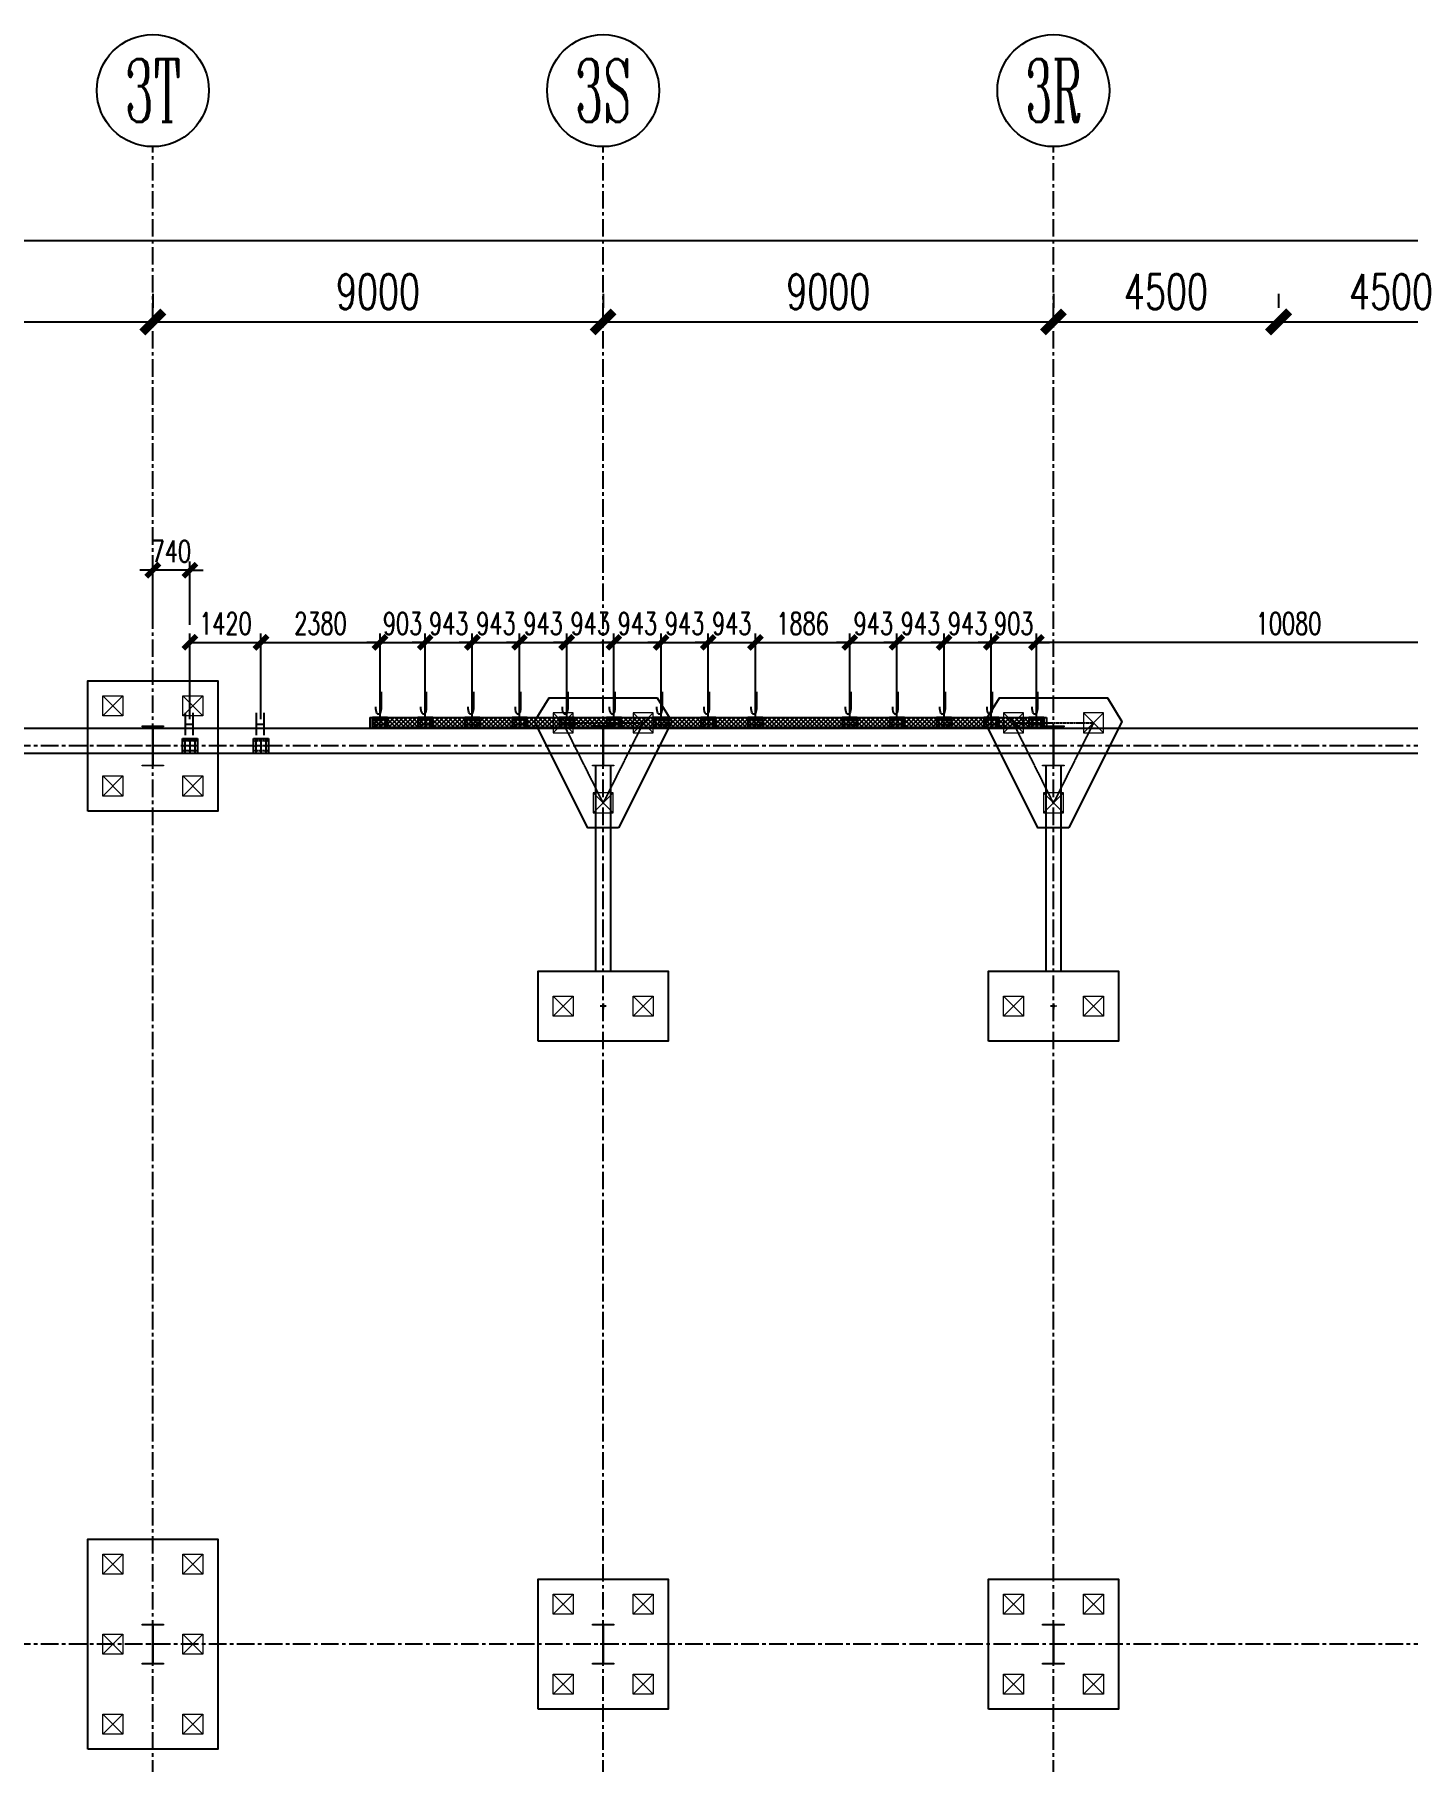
# Model space of a CAD drawing. Extents: x 782294 to 1727252, y -631030 to 17645.
# Drawn here: x 1027614 to 1055056, y -535813 to -501301 of the extents above; entities that cross this region are included whole.
import ezdxf
from ezdxf.enums import TextEntityAlignment as Align

# ---------------------------------------------------------------- set-up
doc = ezdxf.new("R2010")
doc.units = 0
doc.linetypes.add('CENTER', pattern=[2, 1.25, -0.25, 0.25, -0.25])
doc.layers.get('Defpoints').update_dxf_attribs({"color": 210})
for name, color, linetype in [('!ZN1-标注-173', 173, 'Continuous'), ('!ZN3-铝板幕墙-3', 3, 'Continuous'), ('2钢材断面', 2, 'Continuous'), ('30预埋件', 30, 'Continuous'), ('3符号', 3, 'Continuous'), ('40钢材投影', 40, 'Continuous'), ('A-AXIS-DP', 126, 'Continuous'), ('ALT_CEN-0-30', 1, 'CENTER'), ('DIM', 173, 'Continuous'), ('DOTE', 1, 'CENTER'), ('S-BKL', 4, 'Continuous'), ('S-DOTE1', 140, 'CENTER'), ('S-HATCH1-W', 252, 'Continuous'), ('结构轮廓线', 1, 'Continuous')]:
    doc.layers.add(name, color=color, linetype=linetype)
doc.layers.add('S-col', color=2, linetype='Continuous', lineweight=0)
doc.layers.add('S-zhuang', color=1, linetype='Continuous', lineweight=0)
doc.styles.add('_TCH_AXIS', font='COMPLEX', dxfattribs={"bigfont": 'GBCBIG'})
doc.styles.add('DHTEXT-1', font='romans.shx', dxfattribs={"width": 0.7, "bigfont": 'chinese.shx'})
doc.dimstyles.new('ZN175', dxfattribs={"dimscale": 175, "dimtxt": 2.5, "dimasz": 1.5, "dimexe": 1, "dimexo": 2, "dimgap": 0.9, "dimtad": 1, "dimdec": 0, "dimdsep": 46, "dimtxsty": 'DHTEXT-1', "dimblk": 'ARCHTICK', "dimcen": 2.5, "dimclrd": 173, "dimclre": 173, "dimclrt": 7, "dimazin": 2, "dimtfac": 1, "dimtdec": 0, "dimtix": 1, "dimtmove": 2, "dimatfit": 3, "dimfxl": 0, "dimtolj": 1, "dimtzin": 0, "dimarcsym": 0})
doc.dimstyles.new('ZN280', dxfattribs={"dimscale": 280, "dimtxt": 2.5, "dimasz": 1.5, "dimexe": 1, "dimexo": 2, "dimgap": 0.9, "dimtad": 1, "dimdec": 0, "dimdsep": 46, "dimtxsty": 'DHTEXT-1', "dimblk": 'ARCHTICK', "dimcen": 2.5, "dimclrd": 173, "dimclre": 173, "dimclrt": 7, "dimazin": 2, "dimtfac": 1, "dimtdec": 0, "dimtix": 1, "dimtmove": 2, "dimatfit": 3, "dimfxl": 0, "dimarcsym": 0})

# ---------------------------------------------------------------- blocks, each defined once
blk = doc.blocks.new('卓越-轴号')
blk.add_circle((0, 0), 4)
at = {"color": 0, "style": '_TCH_AXIS', "width": 1.041667, "flags": 8}
blk.add_attdef('A', text='', height=4.48, dxfattribs=at).set_placement((-2, -2.24), (2, -2.24), align=Align.FIT)
blk = doc.blocks.new('_ArchTick')
at = {"color": 0, "linetype": 'ByBlock', "const_width": 0.4}
blk.add_lwpolyline([(-0.5, -0.5), (0.5, 0.5)], dxfattribs=at)
blk = doc.blocks.new('*D1515')
at = {"layer": 'Defpoints', "color": 0, "ltscale": 2800, "transparency": 16777216}
for p in [(22000, 80275), (31000, 80275), (31000, 80275)]:
    blk.add_point(p, dxfattribs=at)
at = {"layer": 'DIM', "color": 173, "linetype": 'ByBlock', "lineweight": -2, "ltscale": 2800, "transparency": 16777216}
for p, q in [((22000, 80835), (22000, 80555)), ((31000, 80835), (31000, 80555)), ((22000, 80275), (31000, 80275))]:
    blk.add_line(p, q, dxfattribs=at)
at = {"layer": 'DIM', "color": 173, "lineweight": -2, "ltscale": 2800, "transparency": 16777216, "xscale": 420, "yscale": 420, "zscale": 420, "rotation": 180}
blk.add_blockref('_ArchTick', (22000, 80275), dxfattribs=at)
at = {"layer": 'DIM', "color": 173, "lineweight": -2, "ltscale": 2800, "transparency": 16777216, "xscale": 420, "yscale": 420, "zscale": 420}
blk.add_blockref('_ArchTick', (31000, 80275), dxfattribs=at)
at = {"layer": 'DIM', "color": 7, "ltscale": 2800, "transparency": 16777216, "insert": (26500, 80877), "char_height": 700, "attachment_point": 5, "style": 'DHTEXT-1'}
blk.add_mtext('9000', dxfattribs=at)
blk = doc.blocks.new('*D1516')
at = {"layer": 'Defpoints', "color": 0, "ltscale": 2800, "transparency": 16777216}
for p in [(31000, 80275), (40000, 80275), (40000, 80275)]:
    blk.add_point(p, dxfattribs=at)
at = {"layer": 'DIM', "color": 173, "linetype": 'ByBlock', "lineweight": -2, "ltscale": 2800, "transparency": 16777216}
for p, q in [((31000, 80835), (31000, 80555)), ((40000, 80835), (40000, 80555)), ((31000, 80275), (40000, 80275))]:
    blk.add_line(p, q, dxfattribs=at)
at = {"layer": 'DIM', "color": 173, "lineweight": -2, "ltscale": 2800, "transparency": 16777216, "xscale": 420, "yscale": 420, "zscale": 420, "rotation": 180}
blk.add_blockref('_ArchTick', (31000, 80275), dxfattribs=at)
at = {"layer": 'DIM', "color": 173, "lineweight": -2, "ltscale": 2800, "transparency": 16777216, "xscale": 420, "yscale": 420, "zscale": 420}
blk.add_blockref('_ArchTick', (40000, 80275), dxfattribs=at)
at = {"layer": 'DIM', "color": 7, "ltscale": 2800, "transparency": 16777216, "insert": (35500, 80877), "char_height": 700, "attachment_point": 5, "style": 'DHTEXT-1'}
blk.add_mtext('9000', dxfattribs=at)
blk = doc.blocks.new('*D1517')
at = {"layer": 'Defpoints', "color": 0, "ltscale": 2800, "transparency": 16777216}
for p in [(40000, 80275), (49000, 80275), (49000, 80275)]:
    blk.add_point(p, dxfattribs=at)
at = {"layer": 'DIM', "color": 173, "linetype": 'ByBlock', "lineweight": -2, "ltscale": 2800, "transparency": 16777216}
for p, q in [((40000, 80835), (40000, 80555)), ((49000, 80835), (49000, 80555)), ((40000, 80275), (49000, 80275))]:
    blk.add_line(p, q, dxfattribs=at)
at = {"layer": 'DIM', "color": 173, "lineweight": -2, "ltscale": 2800, "transparency": 16777216, "xscale": 420, "yscale": 420, "zscale": 420, "rotation": 180}
blk.add_blockref('_ArchTick', (40000, 80275), dxfattribs=at)
at = {"layer": 'DIM', "color": 173, "lineweight": -2, "ltscale": 2800, "transparency": 16777216, "xscale": 420, "yscale": 420, "zscale": 420}
blk.add_blockref('_ArchTick', (49000, 80275), dxfattribs=at)
at = {"layer": 'DIM', "color": 7, "ltscale": 2800, "transparency": 16777216, "insert": (44500, 80877), "char_height": 700, "attachment_point": 5, "style": 'DHTEXT-1'}
blk.add_mtext('9000', dxfattribs=at)
blk = doc.blocks.new('*D1518')
at = {"layer": 'Defpoints', "color": 0, "ltscale": 2800, "transparency": 16777216}
for p in [(49000, 80275), (53500, 80275), (53500, 80275)]:
    blk.add_point(p, dxfattribs=at)
at = {"layer": 'DIM', "color": 173, "linetype": 'ByBlock', "lineweight": -2, "ltscale": 2800, "transparency": 16777216}
for p, q in [((49000, 80835), (49000, 80555)), ((53500, 80835), (53500, 80555)), ((49000, 80275), (53500, 80275))]:
    blk.add_line(p, q, dxfattribs=at)
at = {"layer": 'DIM', "color": 173, "lineweight": -2, "ltscale": 2800, "transparency": 16777216, "xscale": 420, "yscale": 420, "zscale": 420, "rotation": 180}
blk.add_blockref('_ArchTick', (49000, 80275), dxfattribs=at)
at = {"layer": 'DIM', "color": 173, "lineweight": -2, "ltscale": 2800, "transparency": 16777216, "xscale": 420, "yscale": 420, "zscale": 420}
blk.add_blockref('_ArchTick', (53500, 80275), dxfattribs=at)
at = {"layer": 'DIM', "color": 7, "ltscale": 2800, "transparency": 16777216, "insert": (51250, 80877), "char_height": 700, "attachment_point": 5, "style": 'DHTEXT-1'}
blk.add_mtext('4500', dxfattribs=at)
blk = doc.blocks.new('*D1519')
at = {"layer": 'Defpoints', "color": 0, "ltscale": 2800, "transparency": 16777216}
for p in [(53500, 80275), (58000, 80275), (58000, 80275)]:
    blk.add_point(p, dxfattribs=at)
at = {"layer": 'DIM', "color": 173, "linetype": 'ByBlock', "lineweight": -2, "ltscale": 2800, "transparency": 16777216}
for p, q in [((53500, 80835), (53500, 80555)), ((58000, 80835), (58000, 80555)), ((53500, 80275), (58000, 80275))]:
    blk.add_line(p, q, dxfattribs=at)
at = {"layer": 'DIM', "color": 173, "lineweight": -2, "ltscale": 2800, "transparency": 16777216, "xscale": 420, "yscale": 420, "zscale": 420, "rotation": 180}
blk.add_blockref('_ArchTick', (53500, 80275), dxfattribs=at)
at = {"layer": 'DIM', "color": 173, "lineweight": -2, "ltscale": 2800, "transparency": 16777216, "xscale": 420, "yscale": 420, "zscale": 420}
blk.add_blockref('_ArchTick', (58000, 80275), dxfattribs=at)
at = {"layer": 'DIM', "color": 7, "ltscale": 2800, "transparency": 16777216, "insert": (55750, 80877), "char_height": 700, "attachment_point": 5, "style": 'DHTEXT-1'}
blk.add_mtext('4500', dxfattribs=at)
blk = doc.blocks.new('*D1544')
at = {"layer": 'Defpoints', "color": 0, "ltscale": 2800, "transparency": 16777216}
for p in [(184000, 81904), (0, 81455), (184000, 81455)]:
    blk.add_point(p, dxfattribs=at)
at = {"layer": 'DIM', "color": 173, "linetype": 'ByBlock', "lineweight": -2, "ltscale": 2800, "transparency": 16777216}
for p, q in [((0, 82015), (0, 82184)), ((184000, 82015), (184000, 82184)), ((0, 81904), (184000, 81904))]:
    blk.add_line(p, q, dxfattribs=at)
at = {"layer": 'DIM', "color": 173, "lineweight": -2, "ltscale": 2800, "transparency": 16777216, "xscale": 420, "yscale": 420, "zscale": 420, "rotation": 180}
blk.add_blockref('_ArchTick', (0, 81904), dxfattribs=at)
at = {"layer": 'DIM', "color": 173, "lineweight": -2, "ltscale": 2800, "transparency": 16777216, "xscale": 420, "yscale": 420, "zscale": 420}
blk.add_blockref('_ArchTick', (184000, 81904), dxfattribs=at)
at = {"layer": 'DIM', "color": 7, "ltscale": 2800, "transparency": 16777216, "insert": (92000, 82506), "char_height": 700, "attachment_point": 5, "style": 'DHTEXT-1'}
blk.add_mtext('184000', dxfattribs=at)
blk = doc.blocks.new('20250913105912')
at = {"layer": '结构轮廓线', "color": 1, "ltscale": 500}
for p, q in [((35340, 72370), (48860, 72370)), ((35340, 72370), (35340, 72150)), ((48860, 72370), (48860, 72150))]:
    blk.add_line(p, q, dxfattribs=at)
blk = doc.blocks.new('20250903183753')
at = {"layer": '2钢材断面'}
for p, q in [((150, 0), (-150, 0)), ((-150, 0), (-150, -300)), ((150, -300), (150, 0)), ((-150, -300), (150, -300))]:
    blk.add_line(p, q, dxfattribs=at)
at = {"layer": '40钢材投影'}
for centre, radius in [((-100, -50), 12), ((-100, -150), 12), ((-100, -250), 12), ((-100, -50), 6), ((-100, -150), 6), ((-100, -250), 6), ((0, -50), 12), ((0, -150), 12), ((0, -250), 12), ((0, -50), 6), ((0, -150), 6), ((0, -250), 6), ((100, -50), 12), ((100, -150), 12), ((100, -251), 12), ((100, -50), 6), ((100, -150), 6), ((100, -251), 6)]:
    blk.add_circle(centre, radius, dxfattribs=at)
at = {"layer": 'ALT_CEN-0-30', "ltscale": 20}
for p, q in [((-100, 0), (-100, -300)), ((0, 0), (0, -300)), ((100, 0), (100, -300)), ((-150, -50), (150, -50)), ((-150, -150), (150, -150)), ((-150, -250), (150, -250))]:
    blk.add_line(p, q, dxfattribs=at)
blk = doc.blocks.new('20250903183821')
at = {"ltscale": 50}
blk.add_blockref('20250903183753', (0, 0), dxfattribs=at)
at = {"layer": '30预埋件', "style": 'DHTEXT-1', "text_generation_flag": 6, "width": 0.55}
blk.add_attdef('B', (-105, 65), '', height=450, rotation=180, dxfattribs=at)
blk = doc.blocks.new('20250902145151')
at = {"layer": '2钢材断面'}
for p, q in [((150, 100), (-150, 100)), ((-150, 100), (-150, -100)), ((150, -100), (150, 100)), ((-150, -100), (150, -100))]:
    blk.add_line(p, q, dxfattribs=at)
at = {"layer": '40钢材投影'}
for centre, radius in [((-100, 50), 10), ((-100, 50), 5), ((0, 50), 10), ((0, 50), 5), ((100, 50), 10), ((100, 50), 5), ((-100, -50), 10), ((-100, -50), 5), ((0, -50), 10), ((0, -50), 5), ((100, -50), 10), ((100, -50), 5)]:
    blk.add_circle(centre, radius, dxfattribs=at)
at = {"layer": 'ALT_CEN-0-30', "ltscale": 20}
for p, q in [((-150, 50), (150, 50)), ((-100, 100), (-100, -100)), ((0, 100), (0, -100)), ((100, 100), (100, -100)), ((-150, -50), (150, -50))]:
    blk.add_line(p, q, dxfattribs=at)
blk = doc.blocks.new('20250912153858')
at = {"ltscale": 50}
blk.add_blockref('20250902145151', (0, 100), dxfattribs=at)
at = {"layer": '30预埋件', "style": 'DHTEXT-1', "text_generation_flag": 6, "width": 0.55}
blk.add_attdef('B', (105, -65), '', height=450, dxfattribs=at)
blk = doc.blocks.new('20250913102846')
at = {"ltscale": 500}
ref = blk.add_blockref('20250903183821', (31740, 71950), dxfattribs=dict(at, xscale=-1))
ref.add_attrib('B', 'H', (31845, 72465), dxfattribs={"layer": '30预埋件', "height": 450, "style": 'DHTEXT-1', "text_generation_flag": 6, "width": 0.55})
ref = blk.add_blockref('20250903183821', (33160, 71950), dxfattribs=dict(at, xscale=-1))
ref.add_attrib('B', 'H', (33265, 72465), dxfattribs={"layer": '30预埋件', "height": 450, "style": 'DHTEXT-1', "text_generation_flag": 6, "width": 0.55})
at = {"layer": '结构轮廓线', "ltscale": 500, "rotation": 180}
for p in [(35540, 72370), (36443, 72370), (37386, 72370), (38329, 72370), (39271, 72370), (40214, 72370), (41157, 72370), (42100, 72370), (43043, 72370), (44929, 72370), (45871, 72370), (46814, 72370), (47757, 72370), (48660, 72370)]:
    blk.add_blockref('20250912153858', p, dxfattribs=at).add_auto_attribs({'B': 'J'})
blk = doc.blocks.new('*D1310')
at = {"layer": 'Defpoints', "color": 0, "ltscale": 1750, "transparency": 16777216}
for p in [(1047639, -513448), (1046736, -515335), (1047639, -515335)]:
    blk.add_point(p, dxfattribs=at)
at = {"layer": 'DIM', "color": 173, "linetype": 'ByBlock', "lineweight": -2, "ltscale": 1750, "transparency": 16777216}
for p, q in [((1046736, -513448), (1046473, -513448)), ((1046736, -514985), (1046736, -513273)), ((1046736, -513448), (1047639, -513448)), ((1047639, -514985), (1047639, -513273)), ((1047639, -513448), (1047901, -513448))]:
    blk.add_line(p, q, dxfattribs=at)
at = {"layer": 'DIM', "color": 173, "lineweight": -2, "ltscale": 1750, "transparency": 16777216, "xscale": 262.5, "yscale": 262.5, "zscale": 262.5}
blk.add_blockref('_ArchTick', (1046736, -513448), dxfattribs=at)
at = {"layer": 'DIM', "color": 173, "lineweight": -2, "ltscale": 1750, "transparency": 16777216, "xscale": 262.5, "yscale": 262.5, "zscale": 262.5, "rotation": 180}
blk.add_blockref('_ArchTick', (1047639, -513448), dxfattribs=at)
at = {"layer": 'DIM', "color": 7, "ltscale": 1750, "transparency": 16777216, "insert": (1047187, -513072), "char_height": 437.5, "attachment_point": 5, "style": 'DHTEXT-1'}
blk.add_mtext('\\A1;903', dxfattribs=at)
blk = doc.blocks.new('*D1311')
at = {"layer": 'Defpoints', "color": 0, "ltscale": 1750, "transparency": 16777216}
for p in [(1046736, -513448), (1045793, -515335), (1046736, -515335)]:
    blk.add_point(p, dxfattribs=at)
at = {"layer": 'DIM', "color": 173, "linetype": 'ByBlock', "lineweight": -2, "ltscale": 1750, "transparency": 16777216}
for p, q in [((1045793, -513448), (1045530, -513448)), ((1045793, -514985), (1045793, -513273)), ((1045793, -513448), (1046736, -513448)), ((1046736, -514985), (1046736, -513273)), ((1046736, -513448), (1046998, -513448))]:
    blk.add_line(p, q, dxfattribs=at)
at = {"layer": 'DIM', "color": 173, "lineweight": -2, "ltscale": 1750, "transparency": 16777216, "xscale": 262.5, "yscale": 262.5, "zscale": 262.5}
blk.add_blockref('_ArchTick', (1045793, -513448), dxfattribs=at)
at = {"layer": 'DIM', "color": 173, "lineweight": -2, "ltscale": 1750, "transparency": 16777216, "xscale": 262.5, "yscale": 262.5, "zscale": 262.5, "rotation": 180}
blk.add_blockref('_ArchTick', (1046736, -513448), dxfattribs=at)
at = {"layer": 'DIM', "color": 7, "ltscale": 1750, "transparency": 16777216, "insert": (1046264, -513072), "char_height": 437.5, "attachment_point": 5, "style": 'DHTEXT-1'}
blk.add_mtext('\\A1;943', dxfattribs=at)
blk = doc.blocks.new('*D1312')
at = {"layer": 'Defpoints', "color": 0, "ltscale": 1750, "transparency": 16777216}
for p in [(1045793, -513448), (1044850, -515335), (1045793, -515335)]:
    blk.add_point(p, dxfattribs=at)
at = {"layer": 'DIM', "color": 173, "linetype": 'ByBlock', "lineweight": -2, "ltscale": 1750, "transparency": 16777216}
for p, q in [((1044850, -513448), (1044588, -513448)), ((1044850, -514985), (1044850, -513273)), ((1044850, -513448), (1045793, -513448)), ((1045793, -514985), (1045793, -513273)), ((1045793, -513448), (1046055, -513448))]:
    blk.add_line(p, q, dxfattribs=at)
at = {"layer": 'DIM', "color": 173, "lineweight": -2, "ltscale": 1750, "transparency": 16777216, "xscale": 262.5, "yscale": 262.5, "zscale": 262.5}
blk.add_blockref('_ArchTick', (1044850, -513448), dxfattribs=at)
at = {"layer": 'DIM', "color": 173, "lineweight": -2, "ltscale": 1750, "transparency": 16777216, "xscale": 262.5, "yscale": 262.5, "zscale": 262.5, "rotation": 180}
blk.add_blockref('_ArchTick', (1045793, -513448), dxfattribs=at)
at = {"layer": 'DIM', "color": 7, "ltscale": 1750, "transparency": 16777216, "insert": (1045322, -513072), "char_height": 437.5, "attachment_point": 5, "style": 'DHTEXT-1'}
blk.add_mtext('\\A1;943', dxfattribs=at)
blk = doc.blocks.new('*D1313')
at = {"layer": 'Defpoints', "color": 0, "ltscale": 1750, "transparency": 16777216}
for p in [(1044850, -513448), (1043907, -515335), (1044850, -515335)]:
    blk.add_point(p, dxfattribs=at)
at = {"layer": 'DIM', "color": 173, "linetype": 'ByBlock', "lineweight": -2, "ltscale": 1750, "transparency": 16777216}
for p, q in [((1043907, -513448), (1043645, -513448)), ((1043907, -514985), (1043907, -513273)), ((1043907, -513448), (1044850, -513448)), ((1044850, -514985), (1044850, -513273)), ((1044850, -513448), (1045113, -513448))]:
    blk.add_line(p, q, dxfattribs=at)
at = {"layer": 'DIM', "color": 173, "lineweight": -2, "ltscale": 1750, "transparency": 16777216, "xscale": 262.5, "yscale": 262.5, "zscale": 262.5}
blk.add_blockref('_ArchTick', (1043907, -513448), dxfattribs=at)
at = {"layer": 'DIM', "color": 173, "lineweight": -2, "ltscale": 1750, "transparency": 16777216, "xscale": 262.5, "yscale": 262.5, "zscale": 262.5, "rotation": 180}
blk.add_blockref('_ArchTick', (1044850, -513448), dxfattribs=at)
at = {"layer": 'DIM', "color": 7, "ltscale": 1750, "transparency": 16777216, "insert": (1044379, -513072), "char_height": 437.5, "attachment_point": 5, "style": 'DHTEXT-1'}
blk.add_mtext('\\A1;943', dxfattribs=at)
blk = doc.blocks.new('*D1314')
at = {"layer": 'Defpoints', "color": 0, "ltscale": 1750, "transparency": 16777216}
for p in [(1043907, -513448), (1042022, -515335), (1043907, -515335)]:
    blk.add_point(p, dxfattribs=at)
at = {"layer": 'DIM', "color": 173, "linetype": 'ByBlock', "lineweight": -2, "ltscale": 1750, "transparency": 16777216}
for p, q in [((1042022, -514985), (1042022, -513273)), ((1042022, -513448), (1043907, -513448)), ((1043907, -514985), (1043907, -513273))]:
    blk.add_line(p, q, dxfattribs=at)
at = {"layer": 'DIM', "color": 173, "lineweight": -2, "ltscale": 1750, "transparency": 16777216, "xscale": 262.5, "yscale": 262.5, "zscale": 262.5, "rotation": 180}
blk.add_blockref('_ArchTick', (1042022, -513448), dxfattribs=at)
at = {"layer": 'DIM', "color": 173, "lineweight": -2, "ltscale": 1750, "transparency": 16777216, "xscale": 262.5, "yscale": 262.5, "zscale": 262.5}
blk.add_blockref('_ArchTick', (1043907, -513448), dxfattribs=at)
at = {"layer": 'DIM', "color": 7, "ltscale": 1750, "transparency": 16777216, "insert": (1042964, -513072), "char_height": 437.5, "attachment_point": 5, "style": 'DHTEXT-1'}
blk.add_mtext('\\A1;1886', dxfattribs=at)
blk = doc.blocks.new('*D1315')
at = {"layer": 'Defpoints', "color": 0, "ltscale": 1750, "transparency": 16777216}
for p in [(1042022, -513448), (1041079, -515335), (1042022, -515335)]:
    blk.add_point(p, dxfattribs=at)
at = {"layer": 'DIM', "color": 173, "linetype": 'ByBlock', "lineweight": -2, "ltscale": 1750, "transparency": 16777216}
for p, q in [((1041079, -513448), (1040816, -513448)), ((1041079, -514985), (1041079, -513273)), ((1041079, -513448), (1042022, -513448)), ((1042022, -514985), (1042022, -513273)), ((1042022, -513448), (1042284, -513448))]:
    blk.add_line(p, q, dxfattribs=at)
at = {"layer": 'DIM', "color": 173, "lineweight": -2, "ltscale": 1750, "transparency": 16777216, "xscale": 262.5, "yscale": 262.5, "zscale": 262.5}
blk.add_blockref('_ArchTick', (1041079, -513448), dxfattribs=at)
at = {"layer": 'DIM', "color": 173, "lineweight": -2, "ltscale": 1750, "transparency": 16777216, "xscale": 262.5, "yscale": 262.5, "zscale": 262.5, "rotation": 180}
blk.add_blockref('_ArchTick', (1042022, -513448), dxfattribs=at)
at = {"layer": 'DIM', "color": 7, "ltscale": 1750, "transparency": 16777216, "insert": (1041550, -513072), "char_height": 437.5, "attachment_point": 5, "style": 'DHTEXT-1'}
blk.add_mtext('\\A1;943', dxfattribs=at)
blk = doc.blocks.new('*D1316')
at = {"layer": 'Defpoints', "color": 0, "ltscale": 1750, "transparency": 16777216}
for p in [(1041079, -513448), (1040136, -515335), (1041079, -515335)]:
    blk.add_point(p, dxfattribs=at)
at = {"layer": 'DIM', "color": 173, "linetype": 'ByBlock', "lineweight": -2, "ltscale": 1750, "transparency": 16777216}
for p, q in [((1040136, -513448), (1039873, -513448)), ((1040136, -514985), (1040136, -513273)), ((1040136, -513448), (1041079, -513448)), ((1041079, -514985), (1041079, -513273)), ((1041079, -513448), (1041341, -513448))]:
    blk.add_line(p, q, dxfattribs=at)
at = {"layer": 'DIM', "color": 173, "lineweight": -2, "ltscale": 1750, "transparency": 16777216, "xscale": 262.5, "yscale": 262.5, "zscale": 262.5}
blk.add_blockref('_ArchTick', (1040136, -513448), dxfattribs=at)
at = {"layer": 'DIM', "color": 173, "lineweight": -2, "ltscale": 1750, "transparency": 16777216, "xscale": 262.5, "yscale": 262.5, "zscale": 262.5, "rotation": 180}
blk.add_blockref('_ArchTick', (1041079, -513448), dxfattribs=at)
at = {"layer": 'DIM', "color": 7, "ltscale": 1750, "transparency": 16777216, "insert": (1040607, -513072), "char_height": 437.5, "attachment_point": 5, "style": 'DHTEXT-1'}
blk.add_mtext('\\A1;943', dxfattribs=at)
blk = doc.blocks.new('*D1317')
at = {"layer": 'Defpoints', "color": 0, "ltscale": 1750, "transparency": 16777216}
for p in [(1040136, -513448), (1039193, -515335), (1040136, -515335)]:
    blk.add_point(p, dxfattribs=at)
at = {"layer": 'DIM', "color": 173, "linetype": 'ByBlock', "lineweight": -2, "ltscale": 1750, "transparency": 16777216}
for p, q in [((1039193, -513448), (1038930, -513448)), ((1039193, -514985), (1039193, -513273)), ((1039193, -513448), (1040136, -513448)), ((1040136, -514985), (1040136, -513273)), ((1040136, -513448), (1040398, -513448))]:
    blk.add_line(p, q, dxfattribs=at)
at = {"layer": 'DIM', "color": 173, "lineweight": -2, "ltscale": 1750, "transparency": 16777216, "xscale": 262.5, "yscale": 262.5, "zscale": 262.5}
blk.add_blockref('_ArchTick', (1039193, -513448), dxfattribs=at)
at = {"layer": 'DIM', "color": 173, "lineweight": -2, "ltscale": 1750, "transparency": 16777216, "xscale": 262.5, "yscale": 262.5, "zscale": 262.5, "rotation": 180}
blk.add_blockref('_ArchTick', (1040136, -513448), dxfattribs=at)
at = {"layer": 'DIM', "color": 7, "ltscale": 1750, "transparency": 16777216, "insert": (1039664, -513072), "char_height": 437.5, "attachment_point": 5, "style": 'DHTEXT-1'}
blk.add_mtext('\\A1;943', dxfattribs=at)
blk = doc.blocks.new('*D1318')
at = {"layer": 'Defpoints', "color": 0, "ltscale": 1750, "transparency": 16777216}
for p in [(1039193, -513448), (1038250, -515335), (1039193, -515335)]:
    blk.add_point(p, dxfattribs=at)
at = {"layer": 'DIM', "color": 173, "linetype": 'ByBlock', "lineweight": -2, "ltscale": 1750, "transparency": 16777216}
for p, q in [((1038250, -513448), (1037988, -513448)), ((1038250, -514985), (1038250, -513273)), ((1038250, -513448), (1039193, -513448)), ((1039193, -514985), (1039193, -513273)), ((1039193, -513448), (1039455, -513448))]:
    blk.add_line(p, q, dxfattribs=at)
at = {"layer": 'DIM', "color": 173, "lineweight": -2, "ltscale": 1750, "transparency": 16777216, "xscale": 262.5, "yscale": 262.5, "zscale": 262.5}
blk.add_blockref('_ArchTick', (1038250, -513448), dxfattribs=at)
at = {"layer": 'DIM', "color": 173, "lineweight": -2, "ltscale": 1750, "transparency": 16777216, "xscale": 262.5, "yscale": 262.5, "zscale": 262.5, "rotation": 180}
blk.add_blockref('_ArchTick', (1039193, -513448), dxfattribs=at)
at = {"layer": 'DIM', "color": 7, "ltscale": 1750, "transparency": 16777216, "insert": (1038722, -513072), "char_height": 437.5, "attachment_point": 5, "style": 'DHTEXT-1'}
blk.add_mtext('\\A1;943', dxfattribs=at)
blk = doc.blocks.new('*D1319')
at = {"layer": 'Defpoints', "color": 0, "ltscale": 1750, "transparency": 16777216}
for p in [(1038250, -513448), (1037307, -515335), (1038250, -515335)]:
    blk.add_point(p, dxfattribs=at)
at = {"layer": 'DIM', "color": 173, "linetype": 'ByBlock', "lineweight": -2, "ltscale": 1750, "transparency": 16777216}
for p, q in [((1037307, -513448), (1037045, -513448)), ((1037307, -514985), (1037307, -513273)), ((1037307, -513448), (1038250, -513448)), ((1038250, -514985), (1038250, -513273)), ((1038250, -513448), (1038513, -513448))]:
    blk.add_line(p, q, dxfattribs=at)
at = {"layer": 'DIM', "color": 173, "lineweight": -2, "ltscale": 1750, "transparency": 16777216, "xscale": 262.5, "yscale": 262.5, "zscale": 262.5}
blk.add_blockref('_ArchTick', (1037307, -513448), dxfattribs=at)
at = {"layer": 'DIM', "color": 173, "lineweight": -2, "ltscale": 1750, "transparency": 16777216, "xscale": 262.5, "yscale": 262.5, "zscale": 262.5, "rotation": 180}
blk.add_blockref('_ArchTick', (1038250, -513448), dxfattribs=at)
at = {"layer": 'DIM', "color": 7, "ltscale": 1750, "transparency": 16777216, "insert": (1037779, -513072), "char_height": 437.5, "attachment_point": 5, "style": 'DHTEXT-1'}
blk.add_mtext('\\A1;943', dxfattribs=at)
blk = doc.blocks.new('*D1320')
at = {"layer": 'Defpoints', "color": 0, "ltscale": 1750, "transparency": 16777216}
for p in [(1037307, -513448), (1036364, -515335), (1037307, -515335)]:
    blk.add_point(p, dxfattribs=at)
at = {"layer": 'DIM', "color": 173, "linetype": 'ByBlock', "lineweight": -2, "ltscale": 1750, "transparency": 16777216}
for p, q in [((1036364, -513448), (1036102, -513448)), ((1036364, -514985), (1036364, -513273)), ((1036364, -513448), (1037307, -513448)), ((1037307, -514985), (1037307, -513273)), ((1037307, -513448), (1037570, -513448))]:
    blk.add_line(p, q, dxfattribs=at)
at = {"layer": 'DIM', "color": 173, "lineweight": -2, "ltscale": 1750, "transparency": 16777216, "xscale": 262.5, "yscale": 262.5, "zscale": 262.5}
blk.add_blockref('_ArchTick', (1036364, -513448), dxfattribs=at)
at = {"layer": 'DIM', "color": 173, "lineweight": -2, "ltscale": 1750, "transparency": 16777216, "xscale": 262.5, "yscale": 262.5, "zscale": 262.5, "rotation": 180}
blk.add_blockref('_ArchTick', (1037307, -513448), dxfattribs=at)
at = {"layer": 'DIM', "color": 7, "ltscale": 1750, "transparency": 16777216, "insert": (1036836, -513072), "char_height": 437.5, "attachment_point": 5, "style": 'DHTEXT-1'}
blk.add_mtext('\\A1;943', dxfattribs=at)
blk = doc.blocks.new('*D1321')
at = {"layer": 'Defpoints', "color": 0, "ltscale": 1750, "transparency": 16777216}
for p in [(1036364, -513448), (1035422, -515335), (1036364, -515335)]:
    blk.add_point(p, dxfattribs=at)
at = {"layer": 'DIM', "color": 173, "linetype": 'ByBlock', "lineweight": -2, "ltscale": 1750, "transparency": 16777216}
for p, q in [((1035422, -513448), (1035159, -513448)), ((1035422, -514985), (1035422, -513273)), ((1035422, -513448), (1036364, -513448)), ((1036364, -514985), (1036364, -513273)), ((1036364, -513448), (1036627, -513448))]:
    blk.add_line(p, q, dxfattribs=at)
at = {"layer": 'DIM', "color": 173, "lineweight": -2, "ltscale": 1750, "transparency": 16777216, "xscale": 262.5, "yscale": 262.5, "zscale": 262.5}
blk.add_blockref('_ArchTick', (1035422, -513448), dxfattribs=at)
at = {"layer": 'DIM', "color": 173, "lineweight": -2, "ltscale": 1750, "transparency": 16777216, "xscale": 262.5, "yscale": 262.5, "zscale": 262.5, "rotation": 180}
blk.add_blockref('_ArchTick', (1036364, -513448), dxfattribs=at)
at = {"layer": 'DIM', "color": 7, "ltscale": 1750, "transparency": 16777216, "insert": (1035893, -513072), "char_height": 437.5, "attachment_point": 5, "style": 'DHTEXT-1'}
blk.add_mtext('\\A1;943', dxfattribs=at)
blk = doc.blocks.new('*D1322')
at = {"layer": 'Defpoints', "color": 0, "ltscale": 1750, "transparency": 16777216}
for p in [(1035422, -513448), (1034519, -515335), (1035422, -515335)]:
    blk.add_point(p, dxfattribs=at)
at = {"layer": 'DIM', "color": 173, "linetype": 'ByBlock', "lineweight": -2, "ltscale": 1750, "transparency": 16777216}
for p, q in [((1034519, -513448), (1034256, -513448)), ((1034519, -514985), (1034519, -513273)), ((1034519, -513448), (1035422, -513448)), ((1035422, -514985), (1035422, -513273)), ((1035422, -513448), (1035684, -513448))]:
    blk.add_line(p, q, dxfattribs=at)
at = {"layer": 'DIM', "color": 173, "lineweight": -2, "ltscale": 1750, "transparency": 16777216, "xscale": 262.5, "yscale": 262.5, "zscale": 262.5}
blk.add_blockref('_ArchTick', (1034519, -513448), dxfattribs=at)
at = {"layer": 'DIM', "color": 173, "lineweight": -2, "ltscale": 1750, "transparency": 16777216, "xscale": 262.5, "yscale": 262.5, "zscale": 262.5, "rotation": 180}
blk.add_blockref('_ArchTick', (1035422, -513448), dxfattribs=at)
at = {"layer": 'DIM', "color": 7, "ltscale": 1750, "transparency": 16777216, "insert": (1034970, -513072), "char_height": 437.5, "attachment_point": 5, "style": 'DHTEXT-1'}
blk.add_mtext('\\A1;903', dxfattribs=at)
blk = doc.blocks.new('*D1323')
at = {"layer": 'Defpoints', "color": 0, "ltscale": 1750, "transparency": 16777216}
for p in [(1034519, -513448), (1032139, -515335), (1034519, -515335)]:
    blk.add_point(p, dxfattribs=at)
at = {"layer": 'DIM', "color": 173, "linetype": 'ByBlock', "lineweight": -2, "ltscale": 1750, "transparency": 16777216}
for p, q in [((1032139, -514985), (1032139, -513273)), ((1032139, -513448), (1034519, -513448)), ((1034519, -514985), (1034519, -513273))]:
    blk.add_line(p, q, dxfattribs=at)
at = {"layer": 'DIM', "color": 173, "lineweight": -2, "ltscale": 1750, "transparency": 16777216, "xscale": 262.5, "yscale": 262.5, "zscale": 262.5, "rotation": 180}
blk.add_blockref('_ArchTick', (1032139, -513448), dxfattribs=at)
at = {"layer": 'DIM', "color": 173, "lineweight": -2, "ltscale": 1750, "transparency": 16777216, "xscale": 262.5, "yscale": 262.5, "zscale": 262.5}
blk.add_blockref('_ArchTick', (1034519, -513448), dxfattribs=at)
at = {"layer": 'DIM', "color": 7, "ltscale": 1750, "transparency": 16777216, "insert": (1033329, -513072), "char_height": 437.5, "attachment_point": 5, "style": 'DHTEXT-1'}
blk.add_mtext('\\A1;2380', dxfattribs=at)
blk = doc.blocks.new('*D1324')
at = {"layer": 'Defpoints', "color": 0, "ltscale": 1750, "transparency": 16777216}
for p in [(1032139, -513448), (1030719, -515335), (1032139, -515335)]:
    blk.add_point(p, dxfattribs=at)
at = {"layer": 'DIM', "color": 173, "linetype": 'ByBlock', "lineweight": -2, "ltscale": 1750, "transparency": 16777216}
for p, q in [((1030719, -514985), (1030719, -513273)), ((1030719, -513448), (1032139, -513448)), ((1032139, -514985), (1032139, -513273))]:
    blk.add_line(p, q, dxfattribs=at)
at = {"layer": 'DIM', "color": 173, "lineweight": -2, "ltscale": 1750, "transparency": 16777216, "xscale": 262.5, "yscale": 262.5, "zscale": 262.5, "rotation": 180}
blk.add_blockref('_ArchTick', (1030719, -513448), dxfattribs=at)
at = {"layer": 'DIM', "color": 173, "lineweight": -2, "ltscale": 1750, "transparency": 16777216, "xscale": 262.5, "yscale": 262.5, "zscale": 262.5}
blk.add_blockref('_ArchTick', (1032139, -513448), dxfattribs=at)
at = {"layer": 'DIM', "color": 7, "ltscale": 1750, "transparency": 16777216, "insert": (1031429, -513072), "char_height": 437.5, "attachment_point": 5, "style": 'DHTEXT-1'}
blk.add_mtext('\\A1;1420', dxfattribs=at)
blk = doc.blocks.new('*D1637')
at = {"layer": 'Defpoints', "color": 0, "ltscale": 1750, "transparency": 16777216}
for p in [(1047639, -513448), (1047639, -515048), (1057719, -515048)]:
    blk.add_point(p, dxfattribs=at)
at = {"layer": 'DIM', "color": 173, "linetype": 'ByBlock', "lineweight": -2, "ltscale": 1750, "transparency": 16777216}
for p, q in [((1047639, -514698), (1047639, -513273)), ((1057719, -513448), (1047639, -513448)), ((1057719, -514698), (1057719, -513273))]:
    blk.add_line(p, q, dxfattribs=at)
at = {"layer": 'DIM', "color": 173, "lineweight": -2, "ltscale": 1750, "transparency": 16777216, "xscale": 262.5, "yscale": 262.5, "zscale": 262.5, "rotation": 180}
blk.add_blockref('_ArchTick', (1047639, -513448), dxfattribs=at)
at = {"layer": 'DIM', "color": 173, "lineweight": -2, "ltscale": 1750, "transparency": 16777216, "xscale": 262.5, "yscale": 262.5, "zscale": 262.5}
blk.add_blockref('_ArchTick', (1057719, -513448), dxfattribs=at)
at = {"layer": 'DIM', "color": 7, "ltscale": 1750, "transparency": 16777216, "insert": (1052679, -513072), "char_height": 437.5, "attachment_point": 5, "style": 'DHTEXT-1'}
blk.add_mtext('\\A1;10080', dxfattribs=at)
blk = doc.blocks.new('*D1641')
at = {"layer": '!ZN1-标注-173', "color": 173, "linetype": 'ByBlock', "lineweight": -2, "ltscale": 1750, "transparency": 16777216}
for p, q in [((1029979, -512005), (1029716, -512005)), ((1029979, -513098), (1029979, -511830)), ((1030719, -512005), (1029979, -512005)), ((1030719, -513098), (1030719, -511830)), ((1030719, -512005), (1030981, -512005))]:
    blk.add_line(p, q, dxfattribs=at)
at = {"layer": 'Defpoints', "color": 0, "ltscale": 1750, "transparency": 16777216}
for p in [(1029979, -512005), (1029979, -513448), (1030719, -513448)]:
    blk.add_point(p, dxfattribs=at)
at = {"layer": '!ZN1-标注-173', "color": 173, "lineweight": -2, "ltscale": 1750, "transparency": 16777216, "xscale": 262.5, "yscale": 262.5, "zscale": 262.5}
blk.add_blockref('_ArchTick', (1029979, -512005), dxfattribs=at)
at = {"layer": '!ZN1-标注-173', "color": 173, "lineweight": -2, "ltscale": 1750, "transparency": 16777216, "xscale": 262.5, "yscale": 262.5, "zscale": 262.5, "rotation": 180}
blk.add_blockref('_ArchTick', (1030719, -512005), dxfattribs=at)
at = {"layer": '!ZN1-标注-173', "color": 7, "ltscale": 1750, "transparency": 16777216, "insert": (1030349, -511629), "char_height": 437.5, "attachment_point": 5, "style": 'DHTEXT-1'}
blk.add_mtext('\\A1;740', dxfattribs=at)
blk = doc.blocks.new('S-ZHUANG-400')
at = {"layer": 'S-zhuang'}
for p, q in [((200, -200), (-200, 200)), ((-200, -200), (200, 200))]:
    blk.add_line(p, q, dxfattribs=at)
blk.add_lwpolyline([(-200, 200), (200, 200), (200, -200), (-200, -200)], close=True, dxfattribs=at)
blk = doc.blocks.new('CT4')
at = {"layer": 'S-DOTE1', "ltscale": 0.25}
for p, q in [((-99971, -169242), (-100091, -169242)), ((-100031, -169182), (-100031, -169302))]:
    blk.add_line(p, q, dxfattribs=at)
at = {"layer": 'S-HATCH1-W'}
blk.add_lwpolyline([(-101331, -170542), (-101331, -167942), (-98731, -167942), (-98731, -170542)], close=True, dxfattribs=at)
at = {"layer": 'S-zhuang', "rotation": 90}
for p in [(-100831, -168442), (-99231, -168442), (-100831, -170042), (-99231, -170042)]:
    blk.add_blockref('S-ZHUANG-400', p, dxfattribs=at)
blk = doc.blocks.new('CT3')
at = {"layer": 'S-DOTE1', "ltscale": 0.25}
for p, q in [((-101698, -257554), (-101818, -257554)), ((-101758, -257494), (-101758, -257614))]:
    blk.add_line(p, q, dxfattribs=at)
at = {"layer": 'S-DOTE1', "linetype": 'CENTER', "ltscale": 0.25}
blk.add_lwpolyline([(-100958, -258016), (-101758, -256416), (-102558, -258016)], close=True, dxfattribs=at)
at = {"layer": 'S-HATCH1-W'}
blk.add_lwpolyline([(-101449, -255916), (-102067, -255916), (-103130, -258042), (-102837, -258516), (-100680, -258516), (-100387, -258042)], close=True, dxfattribs=at)
at = {"layer": 'S-zhuang', "rotation": 90}
for p in [(-101758, -256416), (-102558, -258016), (-100958, -258016)]:
    blk.add_blockref('S-ZHUANG-400', p, dxfattribs=at)
blk = doc.blocks.new('CT6')
at = {"layer": 'S-DOTE1', "ltscale": 0.25}
for p, q in [((-233268, -322505), (-233388, -322505)), ((-233328, -322445), (-233328, -322565))]:
    blk.add_line(p, q, dxfattribs=at)
at = {"layer": 'S-HATCH1-W'}
blk.add_lwpolyline([(-234628, -324605), (-234628, -320405), (-232028, -320405), (-232028, -324605)], close=True, dxfattribs=at)
at = {"layer": 'S-zhuang', "rotation": 90.00000000000001}
for p in [(-234128, -320905), (-232528, -320905), (-234128, -322505), (-232528, -322505), (-234128, -324105), (-232528, -324105)]:
    blk.add_blockref('S-ZHUANG-400', p, dxfattribs=at)
blk = doc.blocks.new('CT2')
at = {"layer": 'S-DOTE1', "ltscale": 0.25}
for p, q in [((-193565, -187166), (-193685, -187166)), ((-193625, -187226), (-193625, -187106))]:
    blk.add_line(p, q, dxfattribs=at)
at = {"layer": 'S-HATCH1-W'}
blk.add_lwpolyline([(-194325, -185866), (-192925, -185866), (-192925, -188466), (-194325, -188466)], close=True, dxfattribs=at)
at = {"layer": 'S-zhuang'}
for p in [(-193625, -186366), (-193625, -187966)]:
    blk.add_blockref('S-ZHUANG-400', p, dxfattribs=at)
blk = doc.blocks.new('A$C46867589')
at = {"layer": 'S-HATCH1-W'}
h = blk.add_hatch(dxfattribs=at)
h.set_pattern_fill('ANSI37', color=256, scale=20)
h.set_pattern_definition([(45, (267758.46, 255248.18), (-44.90128, 44.90128), []), (135, (267758.46, 255248.18), (-44.90128, -44.90128), [])])
h.paths.add_polyline_path([(35390, 72370), (48810, 72370), (48810, 72170), (35390, 72170)])
at = {"layer": 'S-BKL'}
for p, q in [((164700, 72150), (16746, 72150)), ((164730, 71651), (17162, 71651)), ((39850, 71400), (39850, 67300)), ((40150, 71400), (40150, 67300)), ((48850, 71400), (48850, 67300)), ((49150, 71400), (49150, 67300))]:
    blk.add_line(p, q, dxfattribs=at)
at = {"layer": 'S-col'}
for points in [[(30785, 72200), (31215, 72200), (31215, 72182), (31006, 72182), (31006, 71418), (31215, 71418), (31215, 71400), (30785, 71400), (30785, 71418), (30994, 71418), (30994, 72182), (30785, 72182)], [(39785, 72200), (40215, 72200), (40215, 72182), (40006, 72182), (40006, 71418), (40215, 71418), (40215, 71400), (39785, 71400), (39785, 71418), (39994, 71418), (39994, 72182), (39785, 72182)], [(48785, 72200), (49215, 72200), (49215, 72182), (49006, 72182), (49006, 71418), (49215, 71418), (49215, 71400), (48785, 71400), (48785, 71418), (48994, 71418), (48994, 72182), (48785, 72182)], [(30785, 54250), (31215, 54250), (31215, 54232), (31006, 54232), (31006, 53468), (31215, 53468), (31215, 53450), (30785, 53450), (30785, 53468), (30994, 53468), (30994, 54232), (30785, 54232)], [(39785, 54250), (40215, 54250), (40215, 54232), (40006, 54232), (40006, 53468), (40215, 53468), (40215, 53450), (39785, 53450), (39785, 53468), (39994, 53468), (39994, 54232), (39785, 54232)], [(48785, 54250), (49215, 54250), (49215, 54232), (49006, 54232), (49006, 53468), (49215, 53468), (49215, 53450), (48785, 53450), (48785, 53468), (48994, 53468), (48994, 54232), (48785, 54232)]]:
    blk.add_lwpolyline(points, close=True, dxfattribs=at)
at = {"layer": 'S-HATCH1-W'}
blk.add_lwpolyline([(35390, 72370), (48810, 72370), (48810, 72170), (35390, 72170)], close=True, dxfattribs=at)
at = {"layer": 'S-zhuang'}
for name, p in [('CT4', (131031, 241042)), ('CT6', (264328, 376355)), ('CT4', (140031, 223092)), ('CT4', (149031, 223092))]:
    blk.add_blockref(name, p, dxfattribs=at)
at = {"layer": 'S-zhuang', "xscale": -1, "rotation": 180}
for p in [(141758, -185754), (150758, -185754)]:
    blk.add_blockref('CT3', p, dxfattribs=at)
at = {"layer": 'S-zhuang', "rotation": 90}
for p in [(-147166, 260225), (-138166, 260225)]:
    blk.add_blockref('CT2', p, dxfattribs=at)
blk = doc.blocks.new('20250821100720')
at = {"layer": 'DOTE', "ltscale": 280}
for p, q in [((31000, -8180), (31000, 83777.4)), ((40000, -8180), (40000, 83777.4)), ((49000, -8180), (49000, 83777.4)), ((195431, 71800), (-7455.8, 71800)), ((195431, 53850), (-7455.8, 53850))]:
    blk.add_line(p, q, dxfattribs=at)
at = {"layer": '3符号', "color": 7}
ref = blk.add_blockref('卓越-轴号', (31000, 84897.4), dxfattribs=dict(at, xscale=280, yscale=280, zscale=280))
ref.add_attrib('A', '3T', dxfattribs={"layer": '0', "color": 0, "height": 1254.4, "style": '_TCH_AXIS', "width": 0.551471}).set_placement((30440, 84270.2), (31560, 84270.2), align=Align.FIT)
ref = blk.add_blockref('卓越-轴号', (40000, 84897.4), dxfattribs=dict(at, xscale=280, yscale=280, zscale=280))
ref.add_attrib('A', '3S', dxfattribs={"layer": '0', "color": 0, "height": 1254.4, "style": '_TCH_AXIS', "width": 0.568182}).set_placement((39440, 84270.2), (40560, 84270.2), align=Align.FIT)
ref = blk.add_blockref('卓越-轴号', (49000, 84897.4), dxfattribs=dict(at, xscale=280, yscale=280, zscale=280))
ref.add_attrib('A', '3R', dxfattribs={"layer": '0', "color": 0, "height": 1254.4, "style": '_TCH_AXIS', "width": 0.506757}).set_placement((48440, 84270.2), (49560, 84270.2), align=Align.FIT)
at = {"layer": 'DIM', "ltscale": 2800}
dim = blk.add_aligned_dim(p1=(0, 81454.9), p2=(184000, 81454.9), distance=448.6, dimstyle='ZN280', dxfattribs=at)
dim.commit()
dim.dimension.update_dxf_attribs({"geometry": '*D1544', "text_midpoint": (92000, 82505.6)})
for base, p1, p2, picture, middle in [((31000, 80275), (22000, 80275), (31000, 80275), '*D1515', (26500, 80877)), ((40000, 80275), (31000, 80275), (40000, 80275), '*D1516', (35500, 80877)), ((49000, 80275), (40000, 80275), (49000, 80275), '*D1517', (44500, 80877)), ((53500, 80275), (49000, 80275), (53500, 80275), '*D1518', (51250, 80877)), ((58000, 80275), (53500, 80275), (58000, 80275), '*D1519', (55750, 80877))]:
    dim = blk.add_linear_dim(base=base, p1=p1, p2=p2, angle=180, dimstyle='ZN280', dxfattribs=at)
    dim.commit()
    dim.dimension.update_dxf_attribs({"geometry": picture, "text_midpoint": middle})

msp = doc.modelspace()

# ---------------------------------------------------------------- block references
at = {"layer": '!ZN3-铝板幕墙-3', "ltscale": 1750}
msp.add_blockref('A$C46867589', (998978.7, -587318.4), dxfattribs=at)
at = {"layer": 'A-AXIS-DP', "ltscale": 2800}
msp.add_blockref('20250821100720', (998978.7, -587318.4), dxfattribs=at)
at = {"layer": '结构轮廓线', "ltscale": 500}
for name in ['20250913105912', '20250913102846']:
    msp.add_blockref(name, (998978.7, -587318.4), dxfattribs=at)

# ---------------------------------------------------------------- dimensions: what is measured, and where the dimension line sits
at = {"layer": '!ZN1-标注-173', "ltscale": 1750}
dim = msp.add_linear_dim(base=(1029978.7, -512005.3), p1=(1030718.7, -513448.4), p2=(1029978.7, -513448.4), dimstyle='ZN175', dxfattribs=at)
dim.commit()
dim.dimension.update_dxf_attribs({"geometry": '*D1641', "text_midpoint": (1030348.7, -511629.1)})
at = {"layer": 'DIM', "ltscale": 1750}
for base, p1, p2, picture, middle in [((1032138.7, -513448.4), (1030718.7, -515335.2), (1032138.7, -515335.2), '*D1324', (1031428.7, -513072.2)), ((1034518.7, -513448.4), (1032138.7, -515335.2), (1034518.7, -515335.2), '*D1323', (1033328.7, -513072.2)), ((1035421.5, -513448.4), (1034518.7, -515335.2), (1035421.5, -515335.2), '*D1322', (1034970.1, -513072.2)), ((1036364.4, -513448.4), (1035421.5, -515335.2), (1036364.4, -515335.2), '*D1321', (1035893, -513072.2)), ((1037307.3, -513448.4), (1036364.4, -515335.2), (1037307.3, -515335.2), '*D1320', (1036835.8, -513072.2)), ((1038250.1, -513448.4), (1037307.3, -515335.2), (1038250.1, -515335.2), '*D1319', (1037778.7, -513072.2)), ((1039193, -513448.4), (1038250.1, -515335.2), (1039193, -515335.2), '*D1318', (1038721.5, -513072.2)), ((1040135.8, -513448.4), (1039193, -515335.2), (1040135.8, -515335.2), '*D1317', (1039664.4, -513072.2)), ((1041078.7, -513448.4), (1040135.8, -515335.2), (1041078.7, -515335.2), '*D1316', (1040607.3, -513072.2)), ((1042021.5, -513448.4), (1041078.7, -515335.2), (1042021.5, -515335.2), '*D1315', (1041550.1, -513072.2)), ((1043907.3, -513448.4), (1042021.5, -515335.2), (1043907.3, -515335.2), '*D1314', (1042964.4, -513072.2)), ((1044850.1, -513448.4), (1043907.3, -515335.2), (1044850.1, -515335.2), '*D1313', (1044378.7, -513072.2)), ((1045793, -513448.4), (1044850.1, -515335.2), (1045793, -515335.2), '*D1312', (1045321.5, -513072.2)), ((1046735.8, -513448.4), (1045793, -515335.2), (1046735.8, -515335.2), '*D1311', (1046264.4, -513072.2)), ((1047638.7, -513448.4), (1046735.8, -515335.2), (1047638.7, -515335.2), '*D1310', (1047187.3, -513072.2)), ((1047638.7, -513448.4), (1057718.7, -515048.4), (1047638.7, -515048.4), '*D1637', (1052678.7, -513072.2))]:
    dim = msp.add_linear_dim(base=base, p1=p1, p2=p2, dimstyle='ZN175', dxfattribs=at)
    dim.commit()
    dim.dimension.update_dxf_attribs({"geometry": picture, "text_midpoint": middle})

doc.saveas('drawing.dxf')
